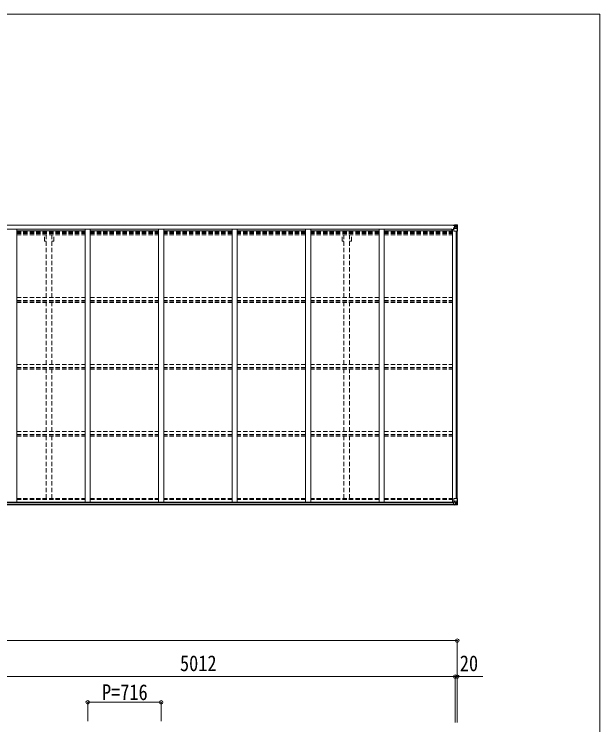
# Model space of a CAD drawing. Units: millimetres at full size, sheet at 1:35. Extents: x -9837 to 9837, y -6790 to 6790.
# Drawn here: x 3637 to 9343, y -127 to 6790 of the extents above; entities that cross this region are included whole.
import ezdxf
from ezdxf.enums import TextEntityAlignment as Align

# ---------------------------------------------------------------- set-up
doc = ezdxf.new("R2010")
doc.units = ezdxf.units.MM
doc.header["$LTSCALE"] = 35
doc.header["$PDMODE"] = 32
doc.header["$PDSIZE"] = 35
doc.linetypes.add('DASHED1', pattern=[1.8, 1.2, -0.6])
for name, color, linetype, lineweight in [('0-3_ELV2', 4, 'Continuous', 9), ('0-4_TABLE1', 6, 'Continuous', 9), ('0-6_OTH_LINE', 6, 'Continuous', 9), ('F-0_240', 7, 'Continuous', 9)]:
    doc.layers.add(name, color=color, linetype=linetype, lineweight=lineweight)
doc.styles.add('ＭＳ ゴシック', font='')
doc.styles.get('ＭＳ ゴシック').set_extended_font_data('MS Gothic')

msp = doc.modelspace()

# ---------------------------------------------------------------- linework, layer by layer
at = {"layer": '0-3_ELV2'}
for p, q in [((2927.86, 4737.81), (7931.86, 4737.81)), ((2927.86, 4735.67), (7931.86, 4735.67)), ((2953.86, 4697.53), (7900.86, 4697.53)), ((3662.36, 4697.51), (3662.36, 2039.59)), ((3662.36, 4682.01), (4328.36, 4682.01)), ((4328.36, 4697.51), (4328.36, 2039.59)), ((4378.36, 4697.51), (4378.36, 2039.59)), ((4378.36, 4682.01), (5044.36, 4682.01)), ((5044.36, 4697.51), (5044.36, 2039.59)), ((5094.36, 4697.51), (5094.36, 2039.59)), ((5760.36, 4682.01), (5094.36, 4682.01)), ((5760.36, 4697.51), (5760.36, 2039.59)), ((5810.36, 4697.51), (5810.36, 2039.59)), ((6476.36, 4682.01), (5810.36, 4682.01)), ((6476.36, 4697.51), (6476.36, 2039.59)), ((6526.36, 4697.51), (6526.36, 2039.59)), ((7192.36, 4682.01), (6526.36, 4682.01)), ((7192.36, 4697.51), (7192.36, 2039.59)), ((7242.36, 4697.51), (7242.36, 2039.59)), ((7242.36, 4682.01), (7908.36, 4682.01)), ((7900.86, 4682.01), (7900.86, 4697.53)), ((7908.36, 4695.7), (7908.36, 2039.59)), ((7908.36, 4695.7), (7921.36, 4695.7)), ((7943.66, 4677.05), (7943.66, 2075.61)), ((7953.36, 4677.05), (7953.36, 2075.61)), ((2927.86, 2013.81), (7926.86, 2013.81)), ((2937.86, 2039.59), (7928.62, 2039.59)), ((2937.86, 2037.33), (7916.86, 2037.33)), ((2937.86, 2021.71), (7916.86, 2021.71))]:
    msp.add_line(p, q, dxfattribs=at)
at = {"layer": '0-3_ELV2', "linetype": 'DASHED1'}
for p, q in [((3662.36, 4673.62), (4328.36, 4673.62)), ((3662.36, 4665.42), (4328.36, 4665.42)), ((3662.36, 4661.49), (4328.36, 4661.49)), ((3662.36, 4656.41), (4328.36, 4656.41)), ((3662.36, 4643.41), (4328.36, 4643.41)), ((3932.16, 4581.81), (3932.16, 4643.41)), ((3949.86, 4032.29), (3949.86, 4643.41)), ((4004.86, 4032.29), (4004.86, 4643.41)), ((4022.56, 4581.81), (4022.56, 4643.41)), ((4378.36, 4673.62), (5044.36, 4673.62)), ((4378.36, 4665.42), (5044.36, 4665.42)), ((4378.36, 4661.49), (5044.36, 4661.49)), ((4378.36, 4656.41), (5044.36, 4656.41)), ((4378.36, 4643.41), (5044.36, 4643.41)), ((5760.36, 4673.62), (5094.36, 4673.62)), ((5760.36, 4665.42), (5094.36, 4665.42)), ((5760.36, 4661.49), (5094.36, 4661.49)), ((5760.36, 4656.41), (5094.36, 4656.41)), ((5760.36, 4643.41), (5094.36, 4643.41)), ((6476.36, 4673.62), (5810.36, 4673.62)), ((6476.36, 4665.42), (5810.36, 4665.42)), ((6476.36, 4661.49), (5810.36, 4661.49)), ((6476.36, 4656.41), (5810.36, 4656.41)), ((6476.36, 4643.41), (5810.36, 4643.41)), ((7192.36, 4673.62), (6526.36, 4673.62)), ((7192.36, 4665.42), (6526.36, 4665.42)), ((7192.36, 4661.49), (6526.36, 4661.49)), ((7192.36, 4656.41), (6526.36, 4656.41)), ((7192.36, 4643.41), (6526.36, 4643.41)), ((6832.16, 4581.81), (6832.16, 4643.41)), ((6849.86, 4032.29), (6849.86, 4643.41)), ((6904.86, 4032.29), (6904.86, 4643.41)), ((6922.56, 4581.81), (6922.56, 4643.41)), ((7242.36, 4673.62), (7908.36, 4673.62)), ((7242.36, 4665.42), (7908.36, 4665.42)), ((7242.36, 4661.49), (7908.36, 4661.49)), ((7242.36, 4656.41), (7908.36, 4656.41)), ((7242.36, 4643.41), (7908.36, 4643.41)), ((3932.16, 4581.81), (3949.86, 4581.81)), ((4004.86, 4581.81), (4022.56, 4581.81)), ((6832.16, 4581.81), (6849.86, 4581.81)), ((6904.86, 4581.81), (6922.56, 4581.81)), ((3662.36, 4032.29), (4328.33, 4032.29)), ((4378.36, 4032.29), (5044.33, 4032.29)), ((5760.36, 4032.29), (5094.36, 4032.29)), ((6476.36, 4032.29), (5810.36, 4032.29)), ((7192.33, 4032.29), (6526.36, 4032.29)), ((7242.36, 4032.29), (7908.33, 4032.29)), ((3662.36, 4002.56), (4328.33, 4002.56)), ((3662.36, 3998.01), (4328.33, 3998.01)), ((3662.36, 3985), (4328.33, 3985)), ((3949.86, 3380.51), (3949.86, 3985)), ((4004.86, 3380.51), (4004.86, 3985)), ((4378.36, 4002.56), (5044.33, 4002.56)), ((4378.36, 3998.01), (5044.33, 3998.01)), ((4378.36, 3985), (5044.33, 3985)), ((5760.36, 4002.56), (5094.36, 4002.56)), ((5760.36, 3998.01), (5094.36, 3998.01)), ((5760.36, 3985), (5094.36, 3985)), ((6476.36, 4002.56), (5810.36, 4002.56)), ((6476.36, 3998.01), (5810.36, 3998.01)), ((6476.36, 3985), (5810.36, 3985)), ((7192.33, 4002.56), (6526.36, 4002.56)), ((7192.33, 3998.01), (6526.36, 3998.01)), ((7192.33, 3985), (6526.36, 3985)), ((6849.86, 3380.51), (6849.86, 3985)), ((6904.86, 3380.51), (6904.86, 3985)), ((7242.36, 4002.56), (7908.33, 4002.56)), ((7242.36, 3998.01), (7908.33, 3998.01)), ((7242.36, 3985), (7908.33, 3985)), ((3662.36, 3380.63), (4328.33, 3380.63)), ((3662.36, 3350.89), (4328.33, 3350.89)), ((3662.36, 3346.35), (4328.33, 3346.35)), ((3662.36, 3333.34), (4328.33, 3333.34)), ((3949.86, 2728.84), (3949.86, 3332.14)), ((4004.86, 2728.84), (4004.86, 3332.14)), ((4378.36, 3380.63), (5044.33, 3380.63)), ((4378.36, 3350.89), (5044.33, 3350.89)), ((4378.36, 3346.35), (5044.33, 3346.35)), ((4378.36, 3333.34), (5044.33, 3333.34)), ((5760.36, 3380.63), (5094.36, 3380.63)), ((5760.36, 3350.89), (5094.36, 3350.89)), ((5760.36, 3346.35), (5094.36, 3346.35)), ((5760.36, 3333.34), (5094.36, 3333.34)), ((6476.36, 3380.63), (5810.36, 3380.63)), ((6476.36, 3350.89), (5810.36, 3350.89)), ((6476.36, 3346.35), (5810.36, 3346.35)), ((6476.36, 3333.34), (5810.36, 3333.34)), ((7192.33, 3380.63), (6526.36, 3380.63)), ((7192.33, 3350.89), (6526.36, 3350.89)), ((7192.33, 3346.35), (6526.36, 3346.35)), ((7192.33, 3333.34), (6526.36, 3333.34)), ((6849.86, 2728.84), (6849.86, 3332.14)), ((6904.86, 2728.84), (6904.86, 3332.14)), ((7242.36, 3380.63), (7908.33, 3380.63)), ((7242.36, 3350.89), (7908.33, 3350.89)), ((7242.36, 3346.35), (7908.33, 3346.35)), ((7242.36, 3333.34), (7908.33, 3333.34)), ((3662.36, 2728.97), (4328.33, 2728.97)), ((3662.36, 2699.23), (4328.33, 2699.23)), ((4378.36, 2728.97), (5044.33, 2728.97)), ((4378.36, 2699.23), (5044.33, 2699.23)), ((5760.36, 2728.97), (5094.36, 2728.97)), ((5760.36, 2699.23), (5094.36, 2699.23)), ((6476.36, 2728.97), (5810.36, 2728.97)), ((6476.36, 2699.23), (5810.36, 2699.23)), ((7192.33, 2728.97), (6526.36, 2728.97)), ((7192.33, 2699.23), (6526.36, 2699.23)), ((7242.36, 2728.97), (7908.33, 2728.97)), ((7242.36, 2699.23), (7908.33, 2699.23)), ((3662.36, 2694.69), (4328.33, 2694.69)), ((3662.36, 2681.68), (4328.33, 2681.68)), ((3949.86, 2075.76), (3949.86, 2680.48)), ((4004.86, 2075.76), (4004.86, 2680.48)), ((4378.36, 2694.69), (5044.33, 2694.69)), ((4378.36, 2681.68), (5044.33, 2681.68)), ((5760.36, 2694.69), (5094.36, 2694.69)), ((5760.36, 2681.68), (5094.36, 2681.68)), ((6476.36, 2694.69), (5810.36, 2694.69)), ((6476.36, 2681.68), (5810.36, 2681.68)), ((7192.33, 2694.69), (6526.36, 2694.69)), ((7192.33, 2681.68), (6526.36, 2681.68)), ((6849.86, 2075.76), (6849.86, 2680.48)), ((6904.86, 2075.76), (6904.86, 2680.48)), ((7242.36, 2694.69), (7908.33, 2694.69)), ((7242.36, 2681.68), (7908.33, 2681.68)), ((3662.36, 2075.76), (4328.36, 2075.76)), ((4378.36, 2075.76), (5044.36, 2075.76)), ((5760.36, 2075.76), (5094.36, 2075.76)), ((6476.36, 2075.76), (5810.36, 2075.76)), ((7192.36, 2075.76), (6526.36, 2075.76)), ((7242.36, 2075.76), (7908.36, 2075.76)), ((3662.36, 2067.41), (4328.36, 2067.41)), ((4378.36, 2067.41), (5044.36, 2067.41)), ((5760.36, 2067.41), (5094.36, 2067.41)), ((6476.36, 2067.41), (5810.36, 2067.41)), ((7192.36, 2067.41), (6526.36, 2067.41)), ((7242.36, 2067.41), (7908.36, 2067.41))]:
    msp.add_line(p, q, dxfattribs=at)
at = {"layer": '0-4_TABLE1'}
for p, q in [((7915.36, 4733.06), (7915.36, 4735.67)), ((7921.36, 4734.75), (7915.36, 4734.75)), ((7916.36, 4735.67), (7916.36, 4734.75)), ((7916.36, 4733.02), (7931.36, 4732.89)), ((7921.91, 4711.96), (7916.86, 4711.91)), ((7916.86, 4695.7), (7916.86, 4711.91)), ((7916.86, 4710.2), (7921.36, 4710.17)), ((7917.86, 4711.92), (7917.86, 4710.19)), ((7921.56, 4738.25), (7919.87, 4737.81)), ((7931.36, 4733.05), (7921.36, 4733.14)), ((7921.36, 4678.05), (7921.36, 4711.14)), ((7945.36, 4703.71), (7921.36, 4703.71)), ((7921.56, 4738.25), (7921.86, 4738.25)), ((7921.86, 4738.25), (7921.86, 4737.81)), ((7932.53, 4713.69), (7922.19, 4712.04)), ((7922.19, 4711.4), (7932.53, 4713.06)), ((7922.19, 4712.04), (7922.19, 4711.4)), ((7923.36, 4733.98), (7923.36, 4735.67)), ((7923.36, 4735.01), (7931.36, 4735.01)), ((7923.36, 4734.98), (7931.36, 4734.98)), ((7923.36, 4733.98), (7931.86, 4733.98)), ((7926.86, 4737.81), (7926.86, 4740.44)), ((7926.86, 4740.44), (7954.42, 4738.76)), ((7933.36, 4739.16), (7926.86, 4739.56)), ((7926.86, 4738.63), (7931.86, 4738.55)), ((7927.86, 4712.94), (7927.86, 4732.91)), ((7931.75, 4732.68), (7927.86, 4732.68)), ((7927.86, 4729.05), (7931.86, 4729.05)), ((7927.86, 4720.84), (7931.86, 4720.84)), ((7931.36, 4735.01), (7931.36, 4733.05)), ((7931.36, 4732.89), (7931.36, 4733.05)), ((7931.86, 4734.34), (7933.36, 4734.34)), ((7931.86, 4730.8), (7945.36, 4730.8)), ((7931.86, 4717.25), (7945.36, 4717.25)), ((7932.53, 4713.06), (7932.53, 4713.69)), ((7933.36, 4713.95), (7933.36, 4740.05)), ((7933.36, 4739.93), (7945.36, 4739.15)), ((7939.88, 4723.61), (7939.88, 4722.65)), ((7947.69, 4730.75), (7945.36, 4730.81)), ((7945.36, 4717.24), (7947.69, 4717.28)), ((7945.36, 4717.24), (7945.36, 4717.25)), ((7951.97, 4703.93), (7945.36, 4703.71)), ((7945.45, 4739.14), (7953.37, 4738.67)), ((7947.69, 4717.28), (7947.69, 4730.75)), ((7951.97, 4703.93), (7947.83, 4716.01)), ((7948.55, 4734.26), (7951.28, 4737.92)), ((7952.51, 4737.7), (7952.52, 4737.63)), ((7952.52, 4677.05), (7952.52, 4737.63)), ((7954.42, 4738.71), (7954.42, 4738.75)), ((7955.36, 4737.76), (7955.36, 4677.05)), ((7916.86, 4700.05), (7921.36, 4700.05)), ((7955.36, 4677.05), (7922.36, 4677.05)), ((7955.36, 2075.61), (7922.36, 2075.61)), ((7952.52, 2075.61), (7952.52, 2015.03)), ((7955.36, 2014.9), (7955.36, 2075.61)), ((7916.86, 2038.45), (7916.86, 2018.3)), ((7926.86, 2039.4), (7917.86, 2039.36)), ((7917.86, 2017.59), (7926.86, 2017.53)), ((7921.36, 2074.61), (7921.36, 2041.51)), ((7945.36, 2048.94), (7921.36, 2048.94)), ((7922.19, 2041.25), (7932.53, 2039.6)), ((7922.19, 2040.62), (7922.19, 2041.25)), ((7929.84, 2039.4), (7922.19, 2040.62)), ((7933.36, 2039.4), (7926.86, 2039.4)), ((7926.86, 2012.21), (7926.86, 2018.16)), ((7932.53, 2039.6), (7932.53, 2039.4)), ((7933.36, 2039.4), (7933.36, 2012.61)), ((7933.36, 2035.41), (7945.36, 2035.41)), ((7945.36, 2021.85), (7933.36, 2021.85)), ((7933.36, 2012.73), (7945.36, 2013.51)), ((7940.84, 2029.05), (7940.84, 2030.01)), ((7951.97, 2048.73), (7945.36, 2048.94)), ((7945.36, 2035.41), (7945.36, 2035.41)), ((7945.36, 2035.41), (7947.69, 2035.38)), ((7947.69, 2021.91), (7945.36, 2021.85)), ((7945.45, 2013.52), (7953.37, 2013.99)), ((7947.69, 2035.38), (7947.69, 2021.91)), ((7951.97, 2048.73), (7947.83, 2036.64)), ((7948.55, 2018.4), (7951.28, 2014.73)), ((7952.51, 2014.96), (7952.52, 2015.03)), ((7954.42, 2013.94), (7954.42, 2013.9))]:
    msp.add_line(p, q, dxfattribs=at)
for points in [[(7921.36, 4734.75), (7921.36, 4733.13), (7915.36, 4733.18)], [(7926.86, 4739.04), (7931.86, 4739.04), (7931.86, 4713.58)], [(7938.92, 4725.53), (7937.96, 4725.53), (7937.96, 4724.57), (7938.92, 4724.57)], [(7940.84, 4726.49), (7940.84, 4727.45), (7939.88, 4727.45), (7939.88, 4726.49)], [(7939.88, 4722.65), (7940.84, 4722.65), (7940.84, 4723.61)], [(7941.8, 4724.57), (7942.76, 4724.57), (7942.76, 4725.53), (7941.8, 4725.53)], [(7916.86, 2018.3), (7916.87, 2018.19), (7926.86, 2018.16)], [(7954.42, 2013.9), (7945.36, 2013.35), (7926.86, 2012.21)], [(7938.92, 2028.09), (7937.96, 2028.09), (7937.96, 2027.13), (7938.92, 2027.13)], [(7940.84, 2030.01), (7939.88, 2030.01), (7939.88, 2029.05)], [(7939.88, 2026.17), (7939.88, 2025.21), (7940.84, 2025.21), (7940.84, 2026.17)], [(7941.8, 2027.13), (7942.76, 2027.13), (7942.76, 2028.09), (7941.8, 2028.09)]]:
    msp.add_lwpolyline(points, dxfattribs=at)
for centre in [(7940.36, 4725.05), (7940.36, 2027.61)]:
    msp.add_circle(centre, 5.3, dxfattribs=at)
for centre, radius, start, end in [((7916.22, 4740.71), 7.69, 263.56574, 271.03001), ((7922.3, 4711.11), 0.937, 96.73234, 177.67791), ((7922.3, 4710.47), 0.937, 96.73234, 177.67791), ((7931.36, 4735.51), 0.5, 270.00309, 0.00198), ((7931.36, 4735.48), 0.5, 269.99891, 359.99891), ((7931.36, 4732.55), 0.5, 359.95536, 89.47105), ((7931.35, 4732.37), 0.513, 358.95293, 88.11972), ((7932.42, 4714.62), 0.937, 276.73234, 357.67791), ((7932.42, 4713.99), 0.937, 276.73234, 357.67791), ((7938.92, 4726.49), 0.96, 270, 0), ((7938.92, 4723.61), 0.96, 0, 90), ((7941.8, 4726.49), 0.96, 180, 270), ((7941.8, 4723.61), 0.96, 90, 180), ((7951.23, 4737.75), 1.28, 357.54105, 48.82169), ((7953.21, 4751.36), 12.7, 264.89689, 270.75534), ((7954.36, 4737.76), 1, 359.99921, 86.49983), ((7954.36, 4737.75), 0.999, 0.04917, 86.5576), ((7954.36, 4737.72), 0.999, 0.04917, 86.5576), ((7922.36, 4678.05), 1, 180, 270), ((7922.36, 2074.61), 1, 90, 180), ((7922.3, 2042.19), 0.937, 182.32209, 263.26766), ((7922.3, 2041.55), 0.937, 182.32209, 263.26766), ((7932.42, 2038.67), 0.937, 50.93398, 83.26766), ((7938.92, 2029.05), 0.96, 270, 0), ((7938.92, 2026.17), 0.96, 0, 90), ((7941.8, 2029.05), 0.96, 180, 270), ((7941.8, 2026.17), 0.96, 90, 180), ((7951.23, 2014.9), 1.28, 311.17831, 2.45895), ((7953.21, 2001.29), 12.7, 89.24466, 95.10311), ((7954.36, 2014.94), 0.999, 273.4424, 359.95083), ((7954.36, 2014.9), 0.999, 273.4424, 359.95083), ((7954.36, 2014.9), 1, 273.50017, 0.00079)]:
    msp.add_arc(centre, radius, start, end, dxfattribs=at)
for centre, major_axis, ratio, start_param, end_param in [((8027.11, 4730.8), (-81.75, 0), 0.061163, 6.2824128, 6.2831853), ((7950.56, 4730.67), (-0.03, 5), 0.573921, 0.7672717, 1.551125), ((7949.1, 4717.3), (0, 3), 0.468246, 1.5772882, 2.0127935), ((7952.23, 4735.74), (0.02, 3), 0.466854, 0.125683, 0.7596956), ((7951.25, 4706.27), (-0.85, 2.32), 0.403757, 3.0087805, 3.9744392), ((7952.42, 4738.84), (-2, 0.12), 0.060933, 2.0712557, 3.1453404), ((7753.42, 4751.07), (-201, 12.36), 0.060933, 3.1453404, 3.145839), ((7917.86, 2038.46), (-1, -0.021), 0.906239, 4.6936843, 6.2644806), ((7917.86, 2018.29), (-1, 0.012), 0.707053, 0.1587743, 1.5795216), ((8027.11, 2021.85), (-81.75, 0), 0.061163, 0, 0.0007725), ((7950.56, 2021.99), (-0.03, -5), 0.573921, 4.7320603, 5.5159136), ((7949.1, 2035.36), (0, -3), 0.468246, 4.2703918, 4.7058971), ((7952.23, 2016.92), (0.02, -3), 0.466854, 5.5234897, 6.1575023), ((7951.25, 2046.38), (-0.85, -2.32), 0.403757, 2.3087461, 3.2744049), ((7952.42, 2013.82), (-2, -0.12), 0.060933, 3.1378449, 4.2119296), ((7753.42, 2001.59), (-201, -12.36), 0.060933, 3.1373463, 3.1378449)]:
    msp.add_ellipse(centre, major_axis=major_axis, ratio=ratio, start_param=start_param, end_param=end_param, dxfattribs=at)
at = {"layer": '0-6_OTH_LINE'}
for p, q in [((-2110.64, 691.95), (7953.36, 691.95)), ((7953.36, 691.95), (7953.36, -100.7)), ((2921.36, 341.95), (7933.36, 341.95)), ((7933.36, 341.95), (7933.36, -103.46)), ((7933.36, 341.95), (7953.36, 341.95)), ((7953.36, 341.95), (7953.36, -103.46)), ((4353.36, 91.95), (4353.36, -90.5)), ((4353.36, 91.95), (5069.36, 91.95)), ((5069.36, 91.95), (5069.36, -90.5))]:
    msp.add_line(p, q, dxfattribs=at)
at = {"layer": '0-6_OTH_LINE', "lineweight": 18}
msp.add_line((8202.19, 341.95), (7953.36, 341.95), dxfattribs=at)
at = {"layer": '0-6_OTH_LINE'}
for p in [(7953.36, 691.95), (7933.36, 341.95), (7953.36, 341.95), (4353.36, 91.95), (5069.36, 91.95)]:
    msp.add_point(p, dxfattribs=at)
at = {"layer": 'F-0_240', "color": 5}
for p, q in [((-9837.4, 6790), (9342.6, 6790)), ((9342.6, 6790), (9342.6, -6790))]:
    msp.add_line(p, q, dxfattribs=at)

# ---------------------------------------------------------------- texts
at = {"layer": '0-6_OTH_LINE', "color": 7, "style": 'ＭＳ ゴシック', "width": 0.85}
for s, p in [('5012', (5252.36, 348.95)), ('20', (7978.94, 348.53)), ('P=716', (4492.61, 66.95))]:
    msp.add_text(s, height=154, dxfattribs=at).set_placement(p, align=Align.BOTTOM_LEFT)

doc.saveas('drawing.dxf')
